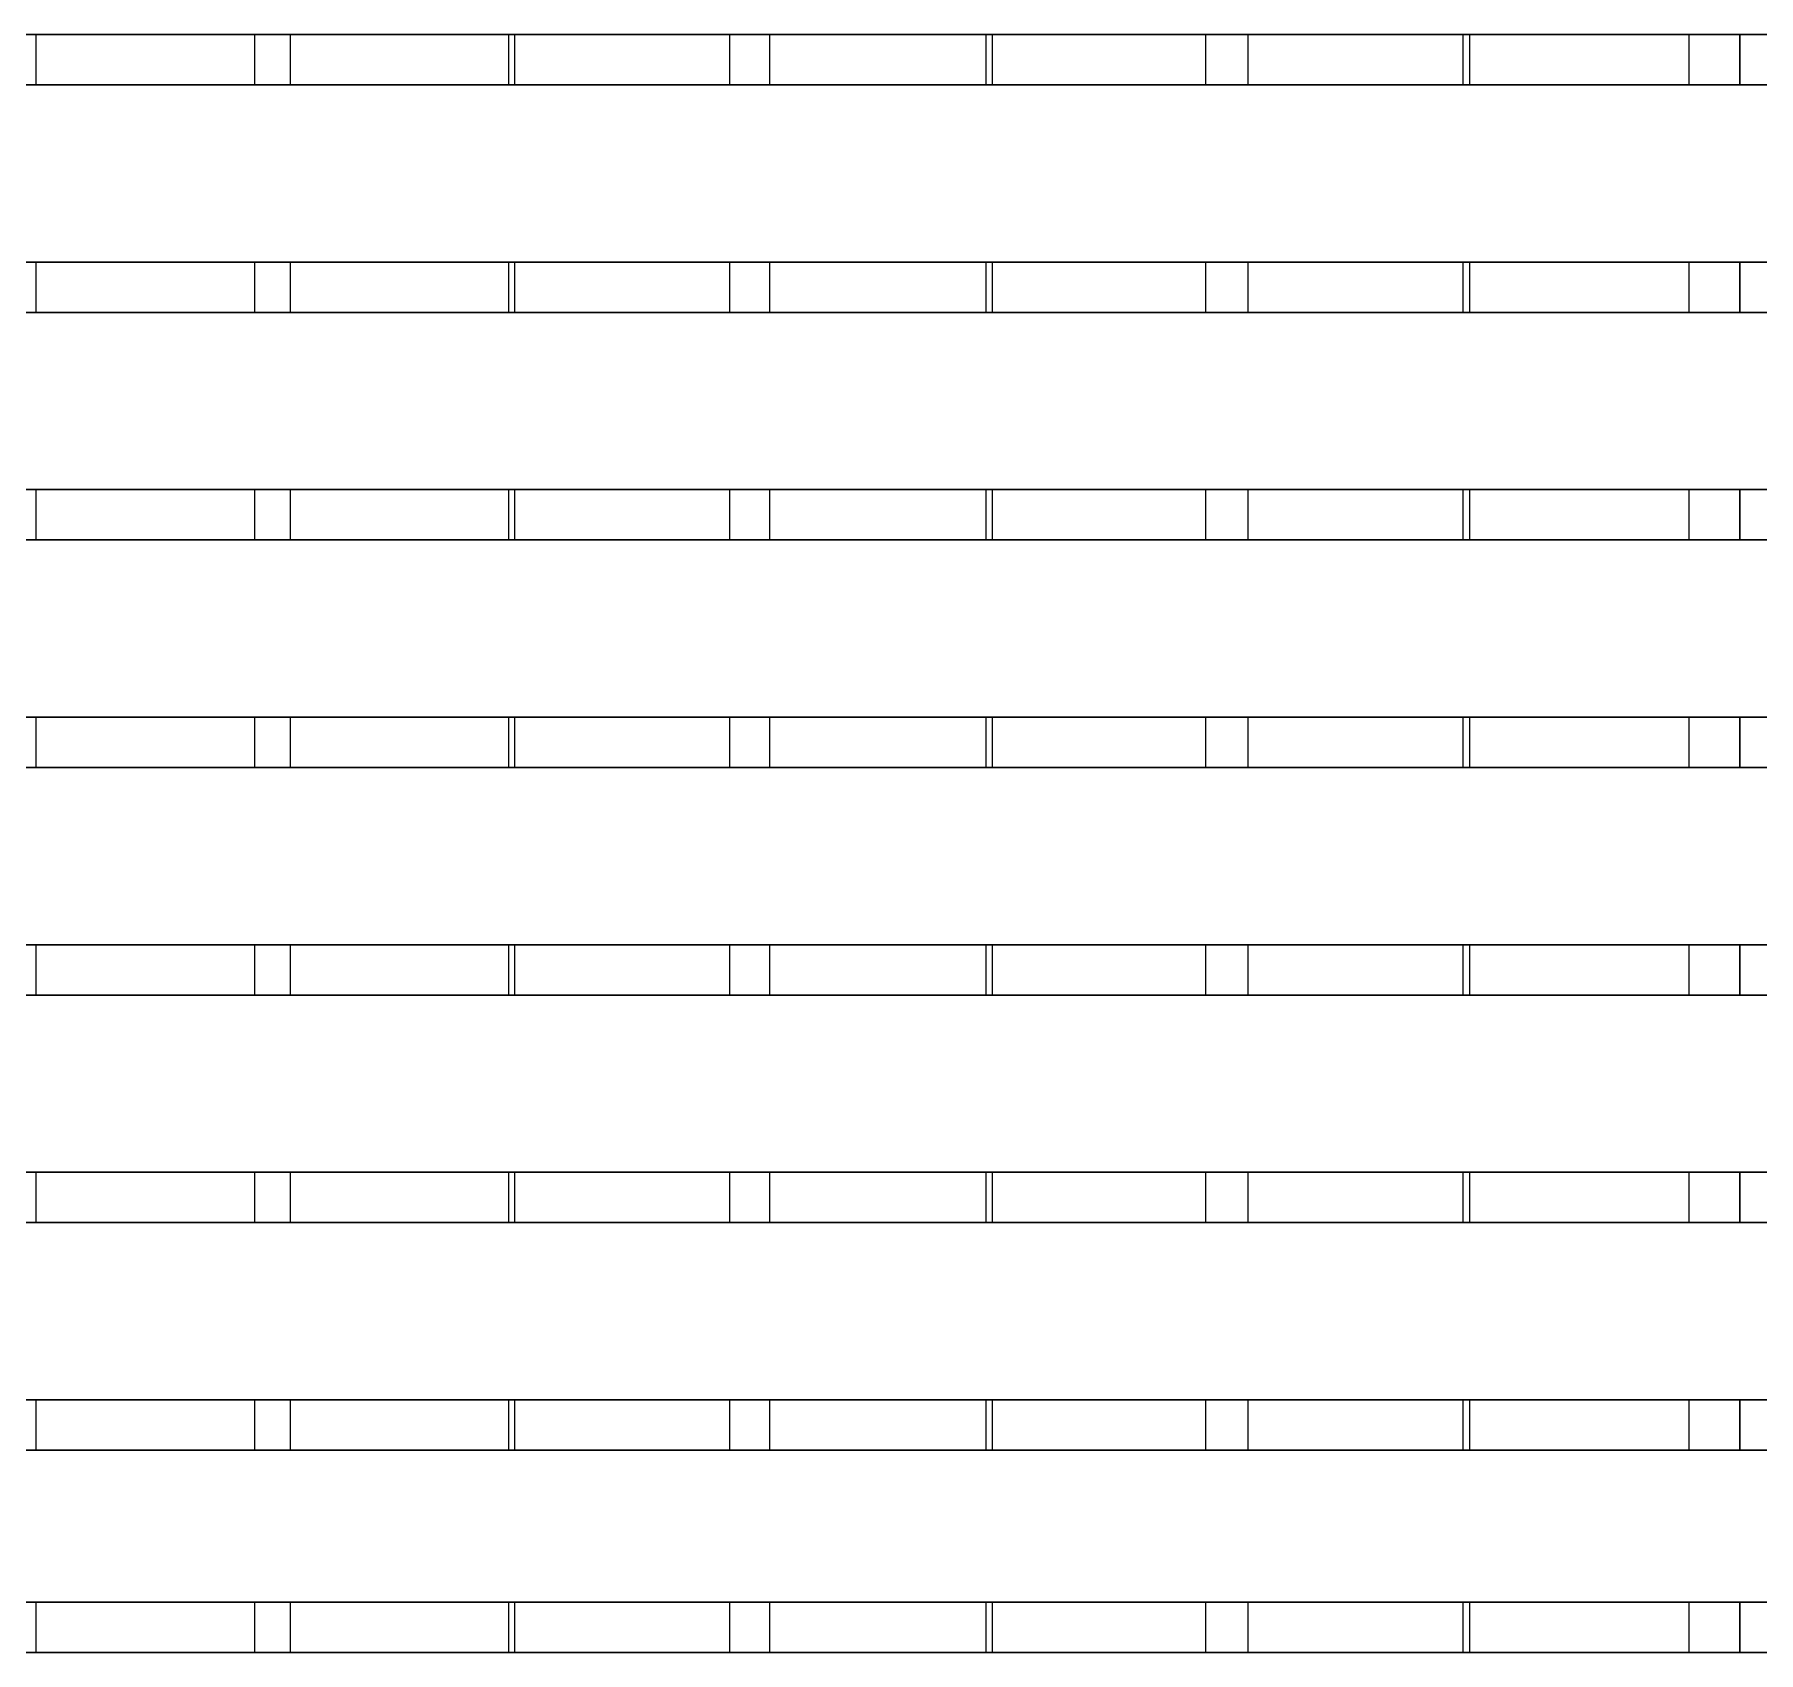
# Model space of a CAD drawing. Header units: inches. Extents: x -140 to 530, y -422 to 58.
# Drawn here: x -38.1 to 83.1, y -422.4 to -308.7 of the extents above; entities that cross this region are included whole.
import ezdxf

# ---------------------------------------------------------------- set-up
doc = ezdxf.new("R2010")
doc.units = ezdxf.units.IN
doc.header["$MEASUREMENT"] = 0
doc.layers.add('RT1', color=7, linetype='CONTINUOUS')

msp = doc.modelspace()

# ---------------------------------------------------------------- linework, layer by layer
at = {"layer": 'RT1'}
for points in [[(-140.25, -312.21, 118), (81.74, -312.21, 191.98), (81.74, -308.67, 191.98), (-140.25, -308.67, 118)], [(-140.25, -308.67, 118), (81.74, -308.67, 191.98), (82.2, -308.67, 190.59), (-139.79, -308.67, 116.62)], [(-93.87, -308.67, 132), (257.37, -308.67, 132), (257.37, -312.21, 132), (-93.87, -312.21, 132)], [(-93.87, -308.67, 132), (-93.87, -308.67, 133.46), (257.37, -308.67, 133.46), (257.37, -308.67, 132)], [(-38.05, -312.21, 132.78), (-22.66, -312.21, 157.19), (-22.66, -308.67, 157.19), (-38.05, -308.67, 132.78)], [(-38.05, -308.67, 132.78), (-22.66, -308.67, 157.19), (-21.43, -308.67, 156.41), (-36.81, -308.67, 132)], [(-20.18, -308.67, 158.01), (-4.79, -308.67, 132.77), (-6.03, -308.67, 132.02), (-21.43, -308.67, 157.25)], [(-20.18, -312.21, 158.01), (-4.79, -312.21, 132.77), (-4.79, -308.67, 132.77), (-20.18, -308.67, 158.01)], [(-4.4, -312.21, 132.58), (10.73, -312.21, 168.31), (10.73, -308.67, 168.31), (-4.4, -308.67, 132.58)], [(-4.4, -308.67, 132.58), (10.73, -308.67, 168.31), (12.08, -308.67, 167.75), (-3.05, -308.67, 132.01)], [(13.52, -308.67, 169.24), (28.75, -308.67, 132.57), (27.4, -308.67, 132.01), (12.18, -308.67, 168.68)], [(13.52, -312.21, 169.24), (28.75, -312.21, 132.57), (28.75, -308.67, 132.57), (13.52, -308.67, 169.24)], [(29.18, -312.21, 132.45), (44.21, -312.21, 179.47), (44.21, -308.67, 179.47), (29.18, -308.67, 132.45)], [(29.18, -308.67, 132.45), (44.21, -308.67, 179.47), (45.6, -308.67, 179.03), (30.57, -308.67, 132.01)], [(47.16, -308.67, 180.43), (62.29, -308.67, 132.45), (60.9, -308.67, 132.01), (45.78, -308.67, 179.99)], [(47.16, -312.21, 180.43), (62.29, -312.21, 132.45), (62.29, -308.67, 132.45), (47.16, -308.67, 180.43)], [(62.74, -312.21, 132.37), (78.17, -312.21, 190.79), (78.17, -308.67, 190.79), (62.74, -308.67, 132.37)], [(62.74, -308.67, 132.37), (78.17, -308.67, 190.79), (79.58, -308.67, 190.41), (64.15, -308.67, 132)], [(81.74, -308.67, 191.98), (303.75, -308.67, 118), (303.29, -308.67, 116.62), (81.28, -308.67, 190.59)], [(81.74, -312.21, 191.98), (303.75, -312.21, 118), (303.75, -308.67, 118), (81.74, -308.67, 191.98)], [(-140.25, -312.21, 118), (-139.79, -312.21, 116.62), (82.2, -312.21, 190.59), (81.74, -312.21, 191.98)], [(-93.87, -312.21, 132), (257.37, -312.21, 132), (257.37, -312.21, 133.46), (-93.87, -312.21, 133.46)], [(-38.05, -312.21, 132.78), (-36.81, -312.21, 132), (-21.43, -312.21, 156.41), (-22.66, -312.21, 157.19)], [(-20.18, -312.21, 158.01), (-21.43, -312.21, 157.25), (-6.03, -312.21, 132.02), (-4.79, -312.21, 132.77)], [(-4.4, -312.21, 132.58), (-3.05, -312.21, 132.01), (12.08, -312.21, 167.75), (10.73, -312.21, 168.31)], [(13.52, -312.21, 169.24), (12.18, -312.21, 168.68), (27.4, -312.21, 132.01), (28.75, -312.21, 132.57)], [(29.18, -312.21, 132.45), (30.57, -312.21, 132.01), (45.6, -312.21, 179.03), (44.21, -312.21, 179.47)], [(47.16, -312.21, 180.43), (45.78, -312.21, 179.99), (60.9, -312.21, 132.01), (62.29, -312.21, 132.45)], [(62.74, -312.21, 132.37), (64.15, -312.21, 132), (79.58, -312.21, 190.41), (78.17, -312.21, 190.79)], [(81.74, -312.21, 191.98), (81.28, -312.21, 190.59), (303.29, -312.21, 116.62), (303.75, -312.21, 118)], [(-140.25, -328.21, 118), (81.74, -328.21, 191.98), (81.74, -324.67, 191.98), (-140.25, -324.67, 118)], [(-140.25, -324.67, 118), (81.74, -324.67, 191.98), (82.2, -324.67, 190.59), (-139.79, -324.67, 116.62)], [(-93.87, -324.67, 132), (257.37, -324.67, 132), (257.37, -328.21, 132), (-93.87, -328.21, 132)], [(-93.87, -324.67, 132), (-93.87, -324.67, 133.46), (257.37, -324.67, 133.46), (257.37, -324.67, 132)], [(-38.05, -328.21, 132.78), (-22.66, -328.21, 157.19), (-22.66, -324.67, 157.19), (-38.05, -324.67, 132.78)], [(-38.05, -324.67, 132.78), (-22.66, -324.67, 157.19), (-21.43, -324.67, 156.41), (-36.81, -324.67, 132)], [(-20.18, -324.67, 158.01), (-4.79, -324.67, 132.77), (-6.03, -324.67, 132.02), (-21.43, -324.67, 157.25)], [(-20.18, -328.21, 158.01), (-4.79, -328.21, 132.77), (-4.79, -324.67, 132.77), (-20.18, -324.67, 158.01)], [(-4.4, -328.21, 132.58), (10.73, -328.21, 168.31), (10.73, -324.67, 168.31), (-4.4, -324.67, 132.58)], [(-4.4, -324.67, 132.58), (10.73, -324.67, 168.31), (12.08, -324.67, 167.75), (-3.05, -324.67, 132.01)], [(13.52, -324.67, 169.24), (28.75, -324.67, 132.57), (27.4, -324.67, 132.01), (12.18, -324.67, 168.68)], [(13.52, -328.21, 169.24), (28.75, -328.21, 132.57), (28.75, -324.67, 132.57), (13.52, -324.67, 169.24)], [(29.18, -328.21, 132.45), (44.21, -328.21, 179.47), (44.21, -324.67, 179.47), (29.18, -324.67, 132.45)], [(29.18, -324.67, 132.45), (44.21, -324.67, 179.47), (45.6, -324.67, 179.03), (30.57, -324.67, 132.01)], [(47.16, -324.67, 180.43), (62.29, -324.67, 132.45), (60.9, -324.67, 132.01), (45.78, -324.67, 179.99)], [(47.16, -328.21, 180.43), (62.29, -328.21, 132.45), (62.29, -324.67, 132.45), (47.16, -324.67, 180.43)], [(62.74, -328.21, 132.37), (78.17, -328.21, 190.79), (78.17, -324.67, 190.79), (62.74, -324.67, 132.37)], [(62.74, -324.67, 132.37), (78.17, -324.67, 190.79), (79.58, -324.67, 190.41), (64.15, -324.67, 132)], [(81.74, -324.67, 191.98), (303.75, -324.67, 118), (303.29, -324.67, 116.62), (81.28, -324.67, 190.59)], [(81.74, -328.21, 191.98), (303.75, -328.21, 118), (303.75, -324.67, 118), (81.74, -324.67, 191.98)], [(-140.25, -328.21, 118), (-139.79, -328.21, 116.62), (82.2, -328.21, 190.59), (81.74, -328.21, 191.98)], [(-93.87, -328.21, 132), (257.37, -328.21, 132), (257.37, -328.21, 133.46), (-93.87, -328.21, 133.46)], [(-38.05, -328.21, 132.78), (-36.81, -328.21, 132), (-21.43, -328.21, 156.41), (-22.66, -328.21, 157.19)], [(-20.18, -328.21, 158.01), (-21.43, -328.21, 157.25), (-6.03, -328.21, 132.02), (-4.79, -328.21, 132.77)], [(-4.4, -328.21, 132.58), (-3.05, -328.21, 132.01), (12.08, -328.21, 167.75), (10.73, -328.21, 168.31)], [(13.52, -328.21, 169.24), (12.18, -328.21, 168.68), (27.4, -328.21, 132.01), (28.75, -328.21, 132.57)], [(29.18, -328.21, 132.45), (30.57, -328.21, 132.01), (45.6, -328.21, 179.03), (44.21, -328.21, 179.47)], [(47.16, -328.21, 180.43), (45.78, -328.21, 179.99), (60.9, -328.21, 132.01), (62.29, -328.21, 132.45)], [(62.74, -328.21, 132.37), (64.15, -328.21, 132), (79.58, -328.21, 190.41), (78.17, -328.21, 190.79)], [(81.74, -328.21, 191.98), (81.28, -328.21, 190.59), (303.29, -328.21, 116.62), (303.75, -328.21, 118)], [(-140.25, -344.21, 118), (81.74, -344.21, 191.98), (81.74, -340.67, 191.98), (-140.25, -340.67, 118)], [(-140.25, -340.67, 118), (81.74, -340.67, 191.98), (82.2, -340.67, 190.59), (-139.79, -340.67, 116.62)], [(-93.87, -340.67, 132), (257.37, -340.67, 132), (257.37, -344.21, 132), (-93.87, -344.21, 132)], [(-93.87, -340.67, 132), (-93.87, -340.67, 133.46), (257.37, -340.67, 133.46), (257.37, -340.67, 132)], [(-38.05, -344.21, 132.78), (-22.66, -344.21, 157.19), (-22.66, -340.67, 157.19), (-38.05, -340.67, 132.78)], [(-38.05, -340.67, 132.78), (-22.66, -340.67, 157.19), (-21.43, -340.67, 156.41), (-36.81, -340.67, 132)], [(-20.18, -340.67, 158.01), (-4.79, -340.67, 132.77), (-6.03, -340.67, 132.02), (-21.43, -340.67, 157.25)], [(-20.18, -344.21, 158.01), (-4.79, -344.21, 132.77), (-4.79, -340.67, 132.77), (-20.18, -340.67, 158.01)], [(-4.4, -344.21, 132.58), (10.73, -344.21, 168.31), (10.73, -340.67, 168.31), (-4.4, -340.67, 132.58)], [(-4.4, -340.67, 132.58), (10.73, -340.67, 168.31), (12.08, -340.67, 167.75), (-3.05, -340.67, 132.01)], [(13.52, -340.67, 169.24), (28.75, -340.67, 132.57), (27.4, -340.67, 132.01), (12.18, -340.67, 168.68)], [(13.52, -344.21, 169.24), (28.75, -344.21, 132.57), (28.75, -340.67, 132.57), (13.52, -340.67, 169.24)], [(29.18, -344.21, 132.45), (44.21, -344.21, 179.47), (44.21, -340.67, 179.47), (29.18, -340.67, 132.45)], [(29.18, -340.67, 132.45), (44.21, -340.67, 179.47), (45.6, -340.67, 179.03), (30.57, -340.67, 132.01)], [(47.16, -340.67, 180.43), (62.29, -340.67, 132.45), (60.9, -340.67, 132.01), (45.78, -340.67, 179.99)], [(47.16, -344.21, 180.43), (62.29, -344.21, 132.45), (62.29, -340.67, 132.45), (47.16, -340.67, 180.43)], [(62.74, -344.21, 132.37), (78.17, -344.21, 190.79), (78.17, -340.67, 190.79), (62.74, -340.67, 132.37)], [(62.74, -340.67, 132.37), (78.17, -340.67, 190.79), (79.58, -340.67, 190.41), (64.15, -340.67, 132)], [(81.74, -340.67, 191.98), (303.75, -340.67, 118), (303.29, -340.67, 116.62), (81.28, -340.67, 190.59)], [(81.74, -344.21, 191.98), (303.75, -344.21, 118), (303.75, -340.67, 118), (81.74, -340.67, 191.98)], [(-140.25, -344.21, 118), (-139.79, -344.21, 116.62), (82.2, -344.21, 190.59), (81.74, -344.21, 191.98)], [(-93.87, -344.21, 132), (257.37, -344.21, 132), (257.37, -344.21, 133.46), (-93.87, -344.21, 133.46)], [(-38.05, -344.21, 132.78), (-36.81, -344.21, 132), (-21.43, -344.21, 156.41), (-22.66, -344.21, 157.19)], [(-20.18, -344.21, 158.01), (-21.43, -344.21, 157.25), (-6.03, -344.21, 132.02), (-4.79, -344.21, 132.77)], [(-4.4, -344.21, 132.58), (-3.05, -344.21, 132.01), (12.08, -344.21, 167.75), (10.73, -344.21, 168.31)], [(13.52, -344.21, 169.24), (12.18, -344.21, 168.68), (27.4, -344.21, 132.01), (28.75, -344.21, 132.57)], [(29.18, -344.21, 132.45), (30.57, -344.21, 132.01), (45.6, -344.21, 179.03), (44.21, -344.21, 179.47)], [(47.16, -344.21, 180.43), (45.78, -344.21, 179.99), (60.9, -344.21, 132.01), (62.29, -344.21, 132.45)], [(62.74, -344.21, 132.37), (64.15, -344.21, 132), (79.58, -344.21, 190.41), (78.17, -344.21, 190.79)], [(81.74, -344.21, 191.98), (81.28, -344.21, 190.59), (303.29, -344.21, 116.62), (303.75, -344.21, 118)], [(-140.25, -360.21, 118), (81.74, -360.21, 191.98), (81.74, -356.67, 191.98), (-140.25, -356.67, 118)], [(-140.25, -356.67, 118), (81.74, -356.67, 191.98), (82.2, -356.67, 190.59), (-139.79, -356.67, 116.62)], [(-93.87, -356.67, 132), (257.37, -356.67, 132), (257.37, -360.21, 132), (-93.87, -360.21, 132)], [(-93.87, -356.67, 132), (-93.87, -356.67, 133.46), (257.37, -356.67, 133.46), (257.37, -356.67, 132)], [(-38.05, -360.21, 132.78), (-22.66, -360.21, 157.19), (-22.66, -356.67, 157.19), (-38.05, -356.67, 132.78)], [(-38.05, -356.67, 132.78), (-22.66, -356.67, 157.19), (-21.43, -356.67, 156.41), (-36.81, -356.67, 132)], [(-20.18, -356.67, 158.01), (-4.79, -356.67, 132.77), (-6.03, -356.67, 132.02), (-21.43, -356.67, 157.25)], [(-20.18, -360.21, 158.01), (-4.79, -360.21, 132.77), (-4.79, -356.67, 132.77), (-20.18, -356.67, 158.01)], [(-4.4, -360.21, 132.58), (10.73, -360.21, 168.31), (10.73, -356.67, 168.31), (-4.4, -356.67, 132.58)], [(-4.4, -356.67, 132.58), (10.73, -356.67, 168.31), (12.08, -356.67, 167.75), (-3.05, -356.67, 132.01)], [(13.52, -356.67, 169.24), (28.75, -356.67, 132.57), (27.4, -356.67, 132.01), (12.18, -356.67, 168.68)], [(13.52, -360.21, 169.24), (28.75, -360.21, 132.57), (28.75, -356.67, 132.57), (13.52, -356.67, 169.24)], [(29.18, -360.21, 132.45), (44.21, -360.21, 179.47), (44.21, -356.67, 179.47), (29.18, -356.67, 132.45)], [(29.18, -356.67, 132.45), (44.21, -356.67, 179.47), (45.6, -356.67, 179.03), (30.57, -356.67, 132.01)], [(47.16, -356.67, 180.43), (62.29, -356.67, 132.45), (60.9, -356.67, 132.01), (45.78, -356.67, 179.99)], [(47.16, -360.21, 180.43), (62.29, -360.21, 132.45), (62.29, -356.67, 132.45), (47.16, -356.67, 180.43)], [(62.74, -360.21, 132.37), (78.17, -360.21, 190.79), (78.17, -356.67, 190.79), (62.74, -356.67, 132.37)], [(62.74, -356.67, 132.37), (78.17, -356.67, 190.79), (79.58, -356.67, 190.41), (64.15, -356.67, 132)], [(81.74, -356.67, 191.98), (303.75, -356.67, 118), (303.29, -356.67, 116.62), (81.28, -356.67, 190.59)], [(81.74, -360.21, 191.98), (303.75, -360.21, 118), (303.75, -356.67, 118), (81.74, -356.67, 191.98)], [(-140.25, -360.21, 118), (-139.79, -360.21, 116.62), (82.2, -360.21, 190.59), (81.74, -360.21, 191.98)], [(-93.87, -360.21, 132), (257.37, -360.21, 132), (257.37, -360.21, 133.46), (-93.87, -360.21, 133.46)], [(-38.05, -360.21, 132.78), (-36.81, -360.21, 132), (-21.43, -360.21, 156.41), (-22.66, -360.21, 157.19)], [(-20.18, -360.21, 158.01), (-21.43, -360.21, 157.25), (-6.03, -360.21, 132.02), (-4.79, -360.21, 132.77)], [(-4.4, -360.21, 132.58), (-3.05, -360.21, 132.01), (12.08, -360.21, 167.75), (10.73, -360.21, 168.31)], [(13.52, -360.21, 169.24), (12.18, -360.21, 168.68), (27.4, -360.21, 132.01), (28.75, -360.21, 132.57)], [(29.18, -360.21, 132.45), (30.57, -360.21, 132.01), (45.6, -360.21, 179.03), (44.21, -360.21, 179.47)], [(47.16, -360.21, 180.43), (45.78, -360.21, 179.99), (60.9, -360.21, 132.01), (62.29, -360.21, 132.45)], [(62.74, -360.21, 132.37), (64.15, -360.21, 132), (79.58, -360.21, 190.41), (78.17, -360.21, 190.79)], [(81.74, -360.21, 191.98), (81.28, -360.21, 190.59), (303.29, -360.21, 116.62), (303.75, -360.21, 118)], [(-140.25, -376.21, 118), (81.74, -376.21, 191.98), (81.74, -372.67, 191.98), (-140.25, -372.67, 118)], [(-140.25, -372.67, 118), (81.74, -372.67, 191.98), (82.2, -372.67, 190.59), (-139.79, -372.67, 116.62)], [(-93.87, -372.67, 132), (257.37, -372.67, 132), (257.37, -376.21, 132), (-93.87, -376.21, 132)], [(-93.87, -372.67, 132), (-93.87, -372.67, 133.46), (257.37, -372.67, 133.46), (257.37, -372.67, 132)], [(-38.05, -376.21, 132.78), (-22.66, -376.21, 157.19), (-22.66, -372.67, 157.19), (-38.05, -372.67, 132.78)], [(-38.05, -372.67, 132.78), (-22.66, -372.67, 157.19), (-21.43, -372.67, 156.41), (-36.81, -372.67, 132)], [(-20.18, -372.67, 158.01), (-4.79, -372.67, 132.77), (-6.03, -372.67, 132.02), (-21.43, -372.67, 157.25)], [(-20.18, -376.21, 158.01), (-4.79, -376.21, 132.77), (-4.79, -372.67, 132.77), (-20.18, -372.67, 158.01)], [(-4.4, -376.21, 132.58), (10.73, -376.21, 168.31), (10.73, -372.67, 168.31), (-4.4, -372.67, 132.58)], [(-4.4, -372.67, 132.58), (10.73, -372.67, 168.31), (12.08, -372.67, 167.75), (-3.05, -372.67, 132.01)], [(13.52, -372.67, 169.24), (28.75, -372.67, 132.57), (27.4, -372.67, 132.01), (12.18, -372.67, 168.68)], [(13.52, -376.21, 169.24), (28.75, -376.21, 132.57), (28.75, -372.67, 132.57), (13.52, -372.67, 169.24)], [(29.18, -376.21, 132.45), (44.21, -376.21, 179.47), (44.21, -372.67, 179.47), (29.18, -372.67, 132.45)], [(29.18, -372.67, 132.45), (44.21, -372.67, 179.47), (45.6, -372.67, 179.03), (30.57, -372.67, 132.01)], [(47.16, -372.67, 180.43), (62.29, -372.67, 132.45), (60.9, -372.67, 132.01), (45.78, -372.67, 179.99)], [(47.16, -376.21, 180.43), (62.29, -376.21, 132.45), (62.29, -372.67, 132.45), (47.16, -372.67, 180.43)], [(62.74, -376.21, 132.37), (78.17, -376.21, 190.79), (78.17, -372.67, 190.79), (62.74, -372.67, 132.37)], [(62.74, -372.67, 132.37), (78.17, -372.67, 190.79), (79.58, -372.67, 190.41), (64.15, -372.67, 132)], [(81.74, -372.67, 191.98), (303.75, -372.67, 118), (303.29, -372.67, 116.62), (81.28, -372.67, 190.59)], [(81.74, -376.21, 191.98), (303.75, -376.21, 118), (303.75, -372.67, 118), (81.74, -372.67, 191.98)], [(-140.25, -376.21, 118), (-139.79, -376.21, 116.62), (82.2, -376.21, 190.59), (81.74, -376.21, 191.98)], [(-93.87, -376.21, 132), (257.37, -376.21, 132), (257.37, -376.21, 133.46), (-93.87, -376.21, 133.46)], [(-38.05, -376.21, 132.78), (-36.81, -376.21, 132), (-21.43, -376.21, 156.41), (-22.66, -376.21, 157.19)], [(-20.18, -376.21, 158.01), (-21.43, -376.21, 157.25), (-6.03, -376.21, 132.02), (-4.79, -376.21, 132.77)], [(-4.4, -376.21, 132.58), (-3.05, -376.21, 132.01), (12.08, -376.21, 167.75), (10.73, -376.21, 168.31)], [(13.52, -376.21, 169.24), (12.18, -376.21, 168.68), (27.4, -376.21, 132.01), (28.75, -376.21, 132.57)], [(29.18, -376.21, 132.45), (30.57, -376.21, 132.01), (45.6, -376.21, 179.03), (44.21, -376.21, 179.47)], [(47.16, -376.21, 180.43), (45.78, -376.21, 179.99), (60.9, -376.21, 132.01), (62.29, -376.21, 132.45)], [(62.74, -376.21, 132.37), (64.15, -376.21, 132), (79.58, -376.21, 190.41), (78.17, -376.21, 190.79)], [(81.74, -376.21, 191.98), (81.28, -376.21, 190.59), (303.29, -376.21, 116.62), (303.75, -376.21, 118)], [(-140.25, -392.21, 118), (81.74, -392.21, 191.98), (81.74, -388.67, 191.98), (-140.25, -388.67, 118)], [(-140.25, -388.67, 118), (81.74, -388.67, 191.98), (82.2, -388.67, 190.59), (-139.79, -388.67, 116.62)], [(-93.87, -388.67, 132), (257.37, -388.67, 132), (257.37, -392.21, 132), (-93.87, -392.21, 132)], [(-93.87, -388.67, 132), (-93.87, -388.67, 133.46), (257.37, -388.67, 133.46), (257.37, -388.67, 132)], [(-38.05, -392.21, 132.78), (-22.66, -392.21, 157.19), (-22.66, -388.67, 157.19), (-38.05, -388.67, 132.78)], [(-38.05, -388.67, 132.78), (-22.66, -388.67, 157.19), (-21.43, -388.67, 156.41), (-36.81, -388.67, 132)], [(-20.18, -388.67, 158.01), (-4.79, -388.67, 132.77), (-6.03, -388.67, 132.02), (-21.43, -388.67, 157.25)], [(-20.18, -392.21, 158.01), (-4.79, -392.21, 132.77), (-4.79, -388.67, 132.77), (-20.18, -388.67, 158.01)], [(-4.4, -392.21, 132.58), (10.73, -392.21, 168.31), (10.73, -388.67, 168.31), (-4.4, -388.67, 132.58)], [(-4.4, -388.67, 132.58), (10.73, -388.67, 168.31), (12.08, -388.67, 167.75), (-3.05, -388.67, 132.01)], [(13.52, -388.67, 169.24), (28.75, -388.67, 132.57), (27.4, -388.67, 132.01), (12.18, -388.67, 168.68)], [(13.52, -392.21, 169.24), (28.75, -392.21, 132.57), (28.75, -388.67, 132.57), (13.52, -388.67, 169.24)], [(29.18, -392.21, 132.45), (44.21, -392.21, 179.47), (44.21, -388.67, 179.47), (29.18, -388.67, 132.45)], [(29.18, -388.67, 132.45), (44.21, -388.67, 179.47), (45.6, -388.67, 179.03), (30.57, -388.67, 132.01)], [(47.16, -388.67, 180.43), (62.29, -388.67, 132.45), (60.9, -388.67, 132.01), (45.78, -388.67, 179.99)], [(47.16, -392.21, 180.43), (62.29, -392.21, 132.45), (62.29, -388.67, 132.45), (47.16, -388.67, 180.43)], [(62.74, -392.21, 132.37), (78.17, -392.21, 190.79), (78.17, -388.67, 190.79), (62.74, -388.67, 132.37)], [(62.74, -388.67, 132.37), (78.17, -388.67, 190.79), (79.58, -388.67, 190.41), (64.15, -388.67, 132)], [(81.74, -388.67, 191.98), (303.75, -388.67, 118), (303.29, -388.67, 116.62), (81.28, -388.67, 190.59)], [(81.74, -392.21, 191.98), (303.75, -392.21, 118), (303.75, -388.67, 118), (81.74, -388.67, 191.98)], [(-140.25, -392.21, 118), (-139.79, -392.21, 116.62), (82.2, -392.21, 190.59), (81.74, -392.21, 191.98)], [(-93.87, -392.21, 132), (257.37, -392.21, 132), (257.37, -392.21, 133.46), (-93.87, -392.21, 133.46)], [(-38.05, -392.21, 132.78), (-36.81, -392.21, 132), (-21.43, -392.21, 156.41), (-22.66, -392.21, 157.19)], [(-20.18, -392.21, 158.01), (-21.43, -392.21, 157.25), (-6.03, -392.21, 132.02), (-4.79, -392.21, 132.77)], [(-4.4, -392.21, 132.58), (-3.05, -392.21, 132.01), (12.08, -392.21, 167.75), (10.73, -392.21, 168.31)], [(13.52, -392.21, 169.24), (12.18, -392.21, 168.68), (27.4, -392.21, 132.01), (28.75, -392.21, 132.57)], [(29.18, -392.21, 132.45), (30.57, -392.21, 132.01), (45.6, -392.21, 179.03), (44.21, -392.21, 179.47)], [(47.16, -392.21, 180.43), (45.78, -392.21, 179.99), (60.9, -392.21, 132.01), (62.29, -392.21, 132.45)], [(62.74, -392.21, 132.37), (64.15, -392.21, 132), (79.58, -392.21, 190.41), (78.17, -392.21, 190.79)], [(81.74, -392.21, 191.98), (81.28, -392.21, 190.59), (303.29, -392.21, 116.62), (303.75, -392.21, 118)], [(-140.25, -408.21, 118), (81.74, -408.21, 191.98), (81.74, -404.67, 191.98), (-140.25, -404.67, 118)], [(-140.25, -404.67, 118), (81.74, -404.67, 191.98), (82.2, -404.67, 190.59), (-139.79, -404.67, 116.62)], [(-93.87, -404.67, 132), (257.37, -404.67, 132), (257.37, -408.21, 132), (-93.87, -408.21, 132)], [(-93.87, -404.67, 132), (-93.87, -404.67, 133.46), (257.37, -404.67, 133.46), (257.37, -404.67, 132)], [(-38.05, -408.21, 132.78), (-22.66, -408.21, 157.19), (-22.66, -404.67, 157.19), (-38.05, -404.67, 132.78)], [(-38.05, -404.67, 132.78), (-22.66, -404.67, 157.19), (-21.43, -404.67, 156.41), (-36.81, -404.67, 132)], [(-20.18, -404.67, 158.01), (-4.79, -404.67, 132.77), (-6.03, -404.67, 132.02), (-21.43, -404.67, 157.25)], [(-20.18, -408.21, 158.01), (-4.79, -408.21, 132.77), (-4.79, -404.67, 132.77), (-20.18, -404.67, 158.01)], [(-4.4, -408.21, 132.58), (10.73, -408.21, 168.31), (10.73, -404.67, 168.31), (-4.4, -404.67, 132.58)], [(-4.4, -404.67, 132.58), (10.73, -404.67, 168.31), (12.08, -404.67, 167.75), (-3.05, -404.67, 132.01)], [(13.52, -404.67, 169.24), (28.75, -404.67, 132.57), (27.4, -404.67, 132.01), (12.18, -404.67, 168.68)], [(13.52, -408.21, 169.24), (28.75, -408.21, 132.57), (28.75, -404.67, 132.57), (13.52, -404.67, 169.24)], [(29.18, -408.21, 132.45), (44.21, -408.21, 179.47), (44.21, -404.67, 179.47), (29.18, -404.67, 132.45)], [(29.18, -404.67, 132.45), (44.21, -404.67, 179.47), (45.6, -404.67, 179.03), (30.57, -404.67, 132.01)], [(47.16, -404.67, 180.43), (62.29, -404.67, 132.45), (60.9, -404.67, 132.01), (45.78, -404.67, 179.99)], [(47.16, -408.21, 180.43), (62.29, -408.21, 132.45), (62.29, -404.67, 132.45), (47.16, -404.67, 180.43)], [(62.74, -408.21, 132.37), (78.17, -408.21, 190.79), (78.17, -404.67, 190.79), (62.74, -404.67, 132.37)], [(62.74, -404.67, 132.37), (78.17, -404.67, 190.79), (79.58, -404.67, 190.41), (64.15, -404.67, 132)], [(81.74, -404.67, 191.98), (303.75, -404.67, 118), (303.29, -404.67, 116.62), (81.28, -404.67, 190.59)], [(81.74, -408.21, 191.98), (303.75, -408.21, 118), (303.75, -404.67, 118), (81.74, -404.67, 191.98)], [(-140.25, -408.21, 118), (-139.79, -408.21, 116.62), (82.2, -408.21, 190.59), (81.74, -408.21, 191.98)], [(-93.87, -408.21, 132), (257.37, -408.21, 132), (257.37, -408.21, 133.46), (-93.87, -408.21, 133.46)], [(-38.05, -408.21, 132.78), (-36.81, -408.21, 132), (-21.43, -408.21, 156.41), (-22.66, -408.21, 157.19)], [(-20.18, -408.21, 158.01), (-21.43, -408.21, 157.25), (-6.03, -408.21, 132.02), (-4.79, -408.21, 132.77)], [(-4.4, -408.21, 132.58), (-3.05, -408.21, 132.01), (12.08, -408.21, 167.75), (10.73, -408.21, 168.31)], [(13.52, -408.21, 169.24), (12.18, -408.21, 168.68), (27.4, -408.21, 132.01), (28.75, -408.21, 132.57)], [(29.18, -408.21, 132.45), (30.57, -408.21, 132.01), (45.6, -408.21, 179.03), (44.21, -408.21, 179.47)], [(47.16, -408.21, 180.43), (45.78, -408.21, 179.99), (60.9, -408.21, 132.01), (62.29, -408.21, 132.45)], [(62.74, -408.21, 132.37), (64.15, -408.21, 132), (79.58, -408.21, 190.41), (78.17, -408.21, 190.79)], [(81.74, -408.21, 191.98), (81.28, -408.21, 190.59), (303.29, -408.21, 116.62), (303.75, -408.21, 118)], [(-140.25, -422.44, 118), (81.74, -422.44, 191.98), (81.74, -418.9, 191.98), (-140.25, -418.9, 118)], [(-140.25, -418.9, 118), (81.74, -418.9, 191.98), (82.2, -418.9, 190.59), (-139.79, -418.9, 116.62)], [(-93.87, -418.9, 132), (257.37, -418.9, 132), (257.37, -422.44, 132), (-93.87, -422.44, 132)], [(-93.87, -418.9, 132), (-93.87, -418.9, 133.46), (257.37, -418.9, 133.46), (257.37, -418.9, 132)], [(-38.05, -422.44, 132.78), (-22.66, -422.44, 157.19), (-22.66, -418.9, 157.19), (-38.05, -418.9, 132.78)], [(-38.05, -418.9, 132.78), (-22.66, -418.9, 157.19), (-21.43, -418.9, 156.41), (-36.81, -418.9, 132)], [(-20.18, -418.9, 158.01), (-4.79, -418.9, 132.77), (-6.03, -418.9, 132.02), (-21.43, -418.9, 157.25)], [(-20.18, -422.44, 158.01), (-4.79, -422.44, 132.77), (-4.79, -418.9, 132.77), (-20.18, -418.9, 158.01)], [(-4.4, -422.44, 132.58), (10.73, -422.44, 168.31), (10.73, -418.9, 168.31), (-4.4, -418.9, 132.58)], [(-4.4, -418.9, 132.58), (10.73, -418.9, 168.31), (12.08, -418.9, 167.75), (-3.05, -418.9, 132.01)], [(13.52, -418.9, 169.24), (28.75, -418.9, 132.57), (27.4, -418.9, 132.01), (12.18, -418.9, 168.68)], [(13.52, -422.44, 169.24), (28.75, -422.44, 132.57), (28.75, -418.9, 132.57), (13.52, -418.9, 169.24)], [(29.18, -422.44, 132.45), (44.21, -422.44, 179.47), (44.21, -418.9, 179.47), (29.18, -418.9, 132.45)], [(29.18, -418.9, 132.45), (44.21, -418.9, 179.47), (45.6, -418.9, 179.03), (30.57, -418.9, 132.01)], [(47.16, -418.9, 180.43), (62.29, -418.9, 132.45), (60.9, -418.9, 132.01), (45.78, -418.9, 179.99)], [(47.16, -422.44, 180.43), (62.29, -422.44, 132.45), (62.29, -418.9, 132.45), (47.16, -418.9, 180.43)], [(62.74, -422.44, 132.37), (78.17, -422.44, 190.79), (78.17, -418.9, 190.79), (62.74, -418.9, 132.37)], [(62.74, -418.9, 132.37), (78.17, -418.9, 190.79), (79.58, -418.9, 190.41), (64.15, -418.9, 132)], [(81.74, -418.9, 191.98), (303.75, -418.9, 118), (303.29, -418.9, 116.62), (81.28, -418.9, 190.59)], [(81.74, -422.44, 191.98), (303.75, -422.44, 118), (303.75, -418.9, 118), (81.74, -418.9, 191.98)], [(-140.25, -422.44, 118), (-139.79, -422.44, 116.62), (82.2, -422.44, 190.59), (81.74, -422.44, 191.98)], [(-93.87, -422.44, 132), (257.37, -422.44, 132), (257.37, -422.44, 133.46), (-93.87, -422.44, 133.46)], [(-38.05, -422.44, 132.78), (-36.81, -422.44, 132), (-21.43, -422.44, 156.41), (-22.66, -422.44, 157.19)], [(-20.18, -422.44, 158.01), (-21.43, -422.44, 157.25), (-6.03, -422.44, 132.02), (-4.79, -422.44, 132.77)], [(-4.4, -422.44, 132.58), (-3.05, -422.44, 132.01), (12.08, -422.44, 167.75), (10.73, -422.44, 168.31)], [(13.52, -422.44, 169.24), (12.18, -422.44, 168.68), (27.4, -422.44, 132.01), (28.75, -422.44, 132.57)], [(29.18, -422.44, 132.45), (30.57, -422.44, 132.01), (45.6, -422.44, 179.03), (44.21, -422.44, 179.47)], [(47.16, -422.44, 180.43), (45.78, -422.44, 179.99), (60.9, -422.44, 132.01), (62.29, -422.44, 132.45)], [(62.74, -422.44, 132.37), (64.15, -422.44, 132), (79.58, -422.44, 190.41), (78.17, -422.44, 190.79)], [(81.74, -422.44, 191.98), (81.28, -422.44, 190.59), (303.29, -422.44, 116.62), (303.75, -422.44, 118)]]:
    msp.add_3dface(points, dxfattribs=at)

doc.saveas('drawing.dxf')
